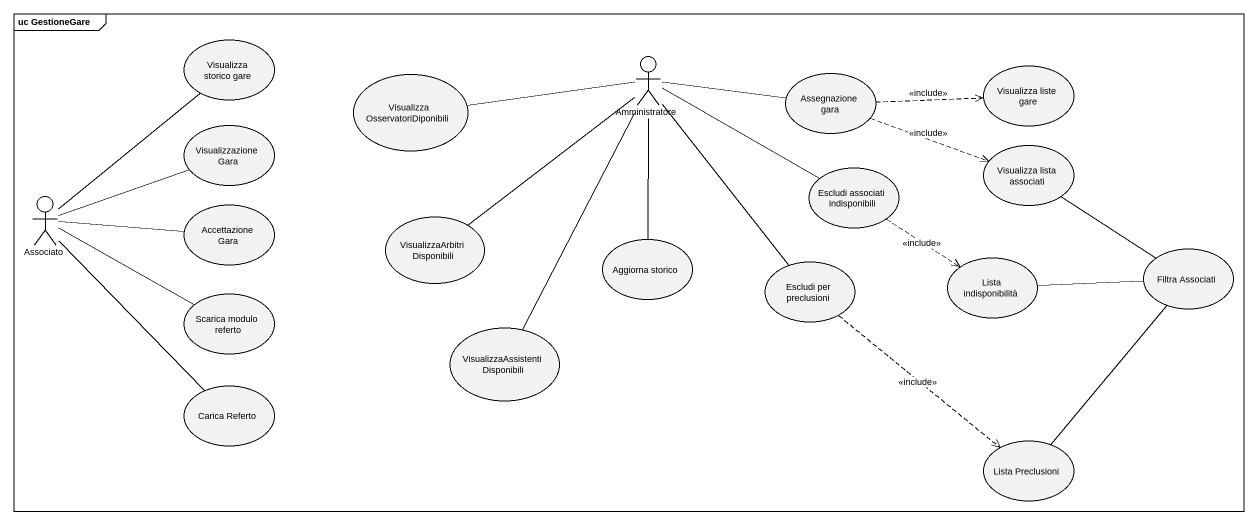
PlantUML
@startuml
mainframe uc GestioneGare
usecase "Visualizza storico gare" as Visualizza_storico_gare
usecase "VisualizzaOsservatoriDiponibili" as VisualizzaOsservatoriDiponib
actor Amministratore
usecase "Assegnazione gara" as Assegnazione_gara
usecase "Visualizza liste gare" as Visualizza_liste_gare
usecase "Visualizzazione Gara" as Visualizzazione_Gara
usecase "Visualizza lista associati" as Visualizza_lista_associati
usecase "Escludi associati indisponibili" as Escludi_associati
actor Associato
usecase "Accettazione Gara" as Accettazione_Gara
usecase VisualizzaArbitriDisponibili
usecase "Aggiorna storico" as Aggiorna_storico
usecase "Escludi per preclusioni" as Escludi_per_preclusioni
usecase "Lista indisponibilità" as Lista_indisponibilità
usecase "Filtra Associati" as Filtra_Associati
usecase "Scarica modulo referto" as Scarica_modulo_referto
usecase "VisualizzaAssistentiDisponibili" as VisualizzaAssistentiDisponib
usecase "Carica Referto" as Carica_Referto
usecase "Lista Preclusioni" as Lista_Preclusioni
VisualizzaOsservatoriDiponib -right- Amministratore
Amministratore -right- Assegnazione_gara
Amministratore -right- Escludi_associati
Amministratore -- Aggiorna_storico
Amministratore -- Escludi_per_preclusioni
Assegnazione_gara .right.> Visualizza_liste_gare : <<include>>
Assegnazione_gara .right.> Visualizza_lista_associati : <<include>>
Visualizza_lista_associati -- Filtra_Associati
Escludi_associati ..> Lista_indisponibilità : <<include>>
Associato -up- Visualizza_storico_gare
Associato -right- Visualizzazione_Gara
Associato -right- Accettazione_Gara
Associato -right- Scarica_modulo_referto
Associato -- Carica_Referto
VisualizzaArbitriDisponibili -up- Amministratore
Escludi_per_preclusioni ..> Lista_Preclusioni : <<include>>
Filtra_Associati -left- Lista_indisponibilità
VisualizzaAssistentiDisponib -up- Amministratore
Lista_Preclusioni -up- Filtra_Associati
@enduml
